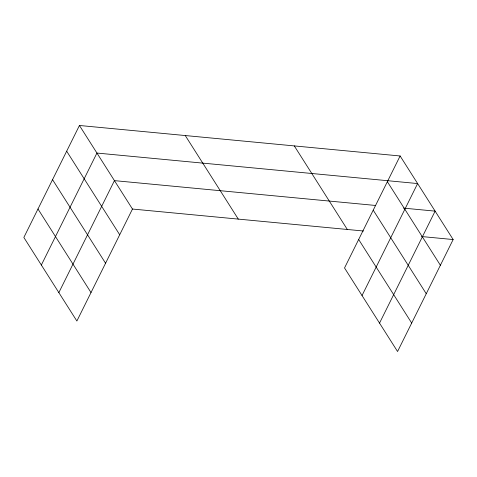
<?xml version="1.0" encoding="UTF-8"?>
<svg xmlns="http://www.w3.org/2000/svg" width="477" height="477" viewBox="0 0 477 477"><rect width="100%" height="100%" fill="white"/><g stroke="black" fill="none" stroke-linecap="round" stroke-linejoin="round"><path stroke-width="0.72" d="M79.438 125.481L23.85 237.457L76.88 321.021L132.469 209.039L79.438 125.481L400.12 155.979L453.15 239.543L397.562 351.519L344.531 267.961L400.12 155.979M41.35 265.033L96.938 153.051L417.619 183.556L362.031 295.537M58.85 292.61L114.438 180.628L375.596 205.468M379.531 323.108L435.119 211.132L403.518 208.121M132.469 209.039L363.492 231.011M421.549 236.532L453.15 239.543M387.354 181.695L440.384 265.26M373.223 210.166L426.253 293.725M358.662 239.49L411.693 323.054M294.297 145.914L347.322 229.473M185.261 135.546L238.291 219.104M66.673 151.197L119.697 234.762M52.542 179.662L105.566 263.226M37.981 208.992L91.012 292.556"/></g></svg>
